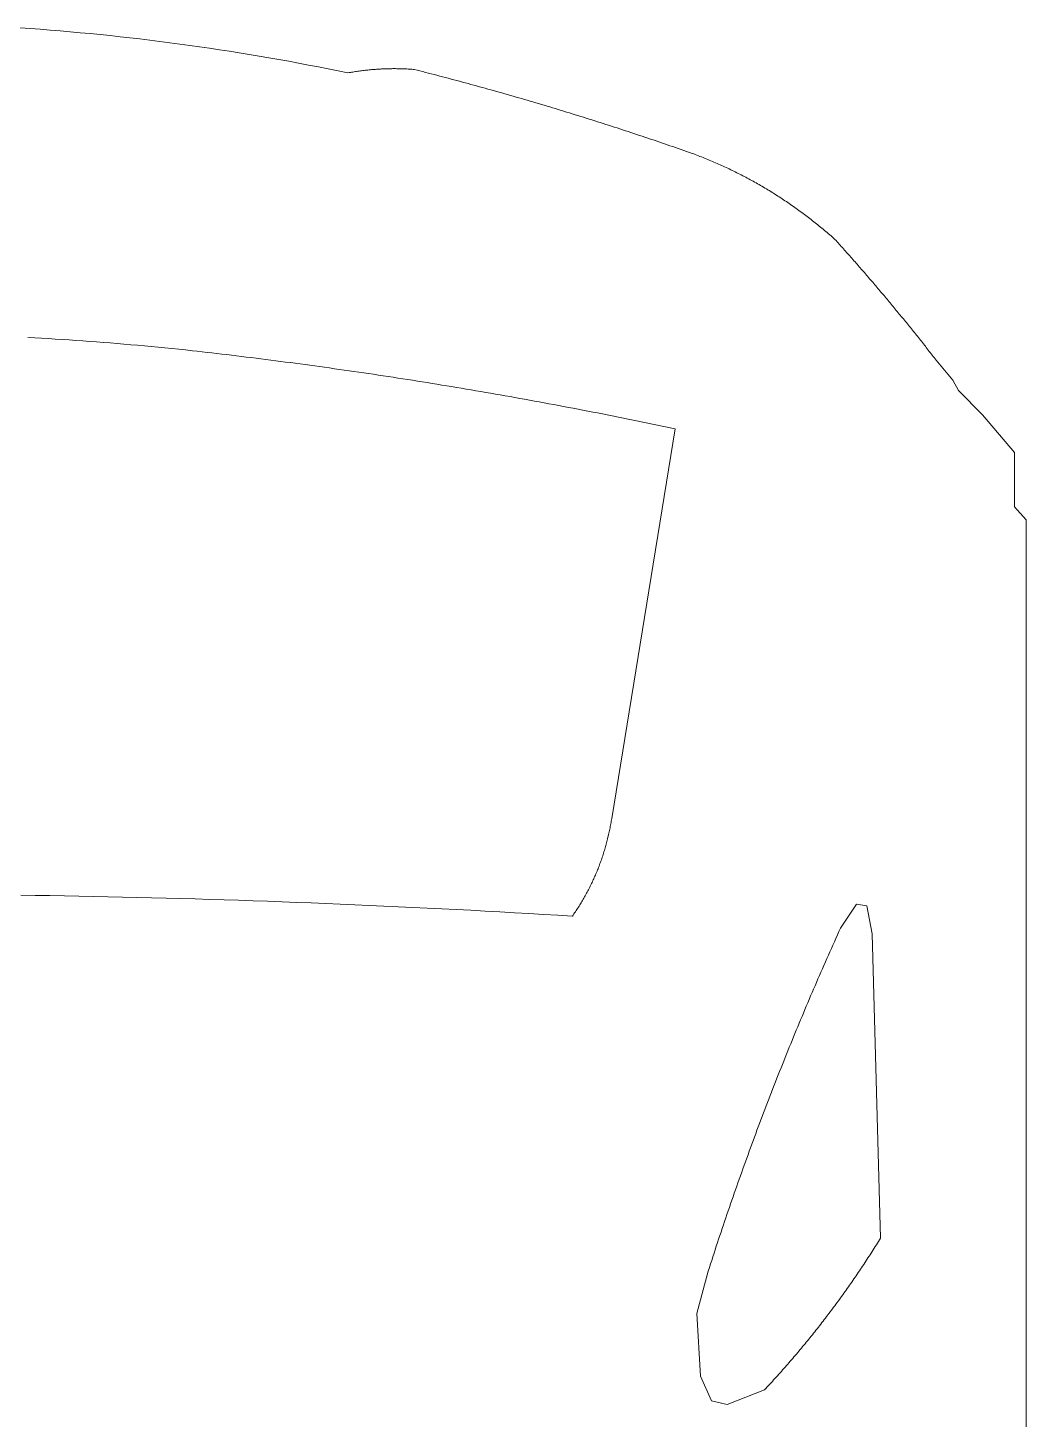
# Model space of a CAD drawing. Header units: millimetres. Extents: x 10 to 410, y 10 to 287.
# Drawn here: x 108.59 to 114.83, y 155.97 to 164.66 of the extents above; entities that cross this region are included whole.
import ezdxf

# ---------------------------------------------------------------- set-up
doc = ezdxf.new("R2010")
doc.units = ezdxf.units.MM
doc.layers.add('LAYER6', color=252, linetype='Continuous')

# ---------------------------------------------------------------- blocks, each defined once
blk = doc.blocks.new('FcPack%d0')
at = {"layer": 'LAYER6', "color": 1, "linetype": 'Continuous', "lineweight": 13}
for p, q in [((-36.4903, 8.7511), (-36.5527, 8.7555)), ((-36.4279, 8.7464), (-36.4903, 8.7511)), ((-36.3656, 8.7415), (-36.4279, 8.7464)), ((-36.3032, 8.7363), (-36.3656, 8.7415)), ((-36.2409, 8.7309), (-36.3032, 8.7363)), ((-36.1785, 8.7252), (-36.2409, 8.7309)), ((-36.1162, 8.7193), (-36.1785, 8.7252)), ((-36.054, 8.7131), (-36.1162, 8.7193)), ((-35.9917, 8.7066), (-36.054, 8.7131)), ((-35.9295, 8.6999), (-35.9917, 8.7066)), ((-35.8673, 8.6929), (-35.9295, 8.6999)), ((-35.8051, 8.6857), (-35.8673, 8.6929)), ((-35.7429, 8.6782), (-35.8051, 8.6857)), ((-35.6808, 8.6704), (-35.7429, 8.6782)), ((-35.6187, 8.6624), (-35.6808, 8.6704)), ((-35.5566, 8.6541), (-35.6187, 8.6624)), ((-35.4945, 8.6456), (-35.5566, 8.6541)), ((-35.4325, 8.6368), (-35.4945, 8.6456)), ((-35.3705, 8.6277), (-35.4325, 8.6368)), ((-35.3085, 8.6184), (-35.3705, 8.6277)), ((-35.2466, 8.6089), (-35.3085, 8.6184)), ((-35.1847, 8.599), (-35.2466, 8.6089)), ((-35.1229, 8.589), (-35.1847, 8.599)), ((-35.061, 8.5786), (-35.1229, 8.589)), ((-34.9992, 8.568), (-35.061, 8.5786)), ((-34.9375, 8.5572), (-34.9992, 8.568)), ((-34.8758, 8.5461), (-34.9375, 8.5572)), ((-34.8141, 8.5347), (-34.8758, 8.5461)), ((-34.7524, 8.5231), (-34.8141, 8.5347)), ((-34.6908, 8.5112), (-34.7524, 8.5231)), ((-34.6293, 8.4991), (-34.6908, 8.5112)), ((-34.5678, 8.4867), (-34.6293, 8.4991)), ((-34.5063, 8.474), (-34.5678, 8.4867)), ((-34.4985, 8.4754), (-34.5063, 8.474)), ((-34.4908, 8.4768), (-34.4985, 8.4754)), ((-34.483, 8.4781), (-34.4908, 8.4768)), ((-34.4753, 8.4794), (-34.483, 8.4781)), ((-34.4675, 8.4807), (-34.4753, 8.4794)), ((-34.4597, 8.4819), (-34.4675, 8.4807)), ((-34.452, 8.4831), (-34.4597, 8.4819)), ((-34.4442, 8.4842), (-34.452, 8.4831)), ((-34.4364, 8.4853), (-34.4442, 8.4842)), ((-34.4286, 8.4863), (-34.4364, 8.4853)), ((-34.4208, 8.4874), (-34.4286, 8.4863)), ((-34.413, 8.4883), (-34.4208, 8.4874)), ((-34.4052, 8.4893), (-34.413, 8.4883)), ((-34.3974, 8.4902), (-34.4052, 8.4893)), ((-34.3896, 8.491), (-34.3974, 8.4902)), ((-34.3818, 8.4919), (-34.3896, 8.491)), ((-34.374, 8.4927), (-34.3818, 8.4919)), ((-34.3661, 8.4934), (-34.374, 8.4927)), ((-34.3583, 8.4941), (-34.3661, 8.4934)), ((-34.3505, 8.4948), (-34.3583, 8.4941)), ((-34.3427, 8.4954), (-34.3505, 8.4948)), ((-34.3348, 8.496), (-34.3427, 8.4954)), ((-34.327, 8.4966), (-34.3348, 8.496)), ((-34.3192, 8.4971), (-34.327, 8.4966)), ((-34.3113, 8.4976), (-34.3192, 8.4971)), ((-34.3035, 8.498), (-34.3113, 8.4976)), ((-34.2956, 8.4984), (-34.3035, 8.498)), ((-34.2878, 8.4988), (-34.2956, 8.4984)), ((-34.28, 8.4991), (-34.2878, 8.4988)), ((-34.2721, 8.4994), (-34.28, 8.4991)), ((-34.2643, 8.4996), (-34.2721, 8.4994)), ((-34.2564, 8.4998), (-34.2643, 8.4996)), ((-34.2486, 8.5), (-34.2564, 8.4998)), ((-34.2407, 8.5001), (-34.2486, 8.5)), ((-34.2329, 8.5002), (-34.2407, 8.5001)), ((-34.225, 8.5003), (-34.2329, 8.5002)), ((-34.2172, 8.5003), (-34.225, 8.5003)), ((-34.2093, 8.5003), (-34.2172, 8.5003)), ((-34.2015, 8.5002), (-34.2093, 8.5003)), ((-34.1936, 8.5001), (-34.2015, 8.5002)), ((-34.1858, 8.4999), (-34.1936, 8.5001)), ((-34.1779, 8.4998), (-34.1858, 8.4999)), ((-34.1701, 8.4995), (-34.1779, 8.4998)), ((-34.1622, 8.4993), (-34.1701, 8.4995)), ((-34.1544, 8.499), (-34.1622, 8.4993)), ((-34.1466, 8.4987), (-34.1544, 8.499)), ((-34.1387, 8.4983), (-34.1466, 8.4987)), ((-34.1309, 8.4979), (-34.1387, 8.4983)), ((-34.123, 8.4974), (-34.1309, 8.4979)), ((-34.1152, 8.4969), (-34.123, 8.4974)), ((-34.1074, 8.4964), (-34.1152, 8.4969)), ((-34.0995, 8.4958), (-34.1074, 8.4964)), ((-34.0917, 8.4952), (-34.0995, 8.4958)), ((-34.074, 8.4907), (-34.0917, 8.4952)), ((-34.0563, 8.4862), (-34.074, 8.4907)), ((-34.0386, 8.4817), (-34.0563, 8.4862)), ((-34.0208, 8.4771), (-34.0386, 8.4817)), ((-34.0031, 8.4726), (-34.0208, 8.4771)), ((-33.9854, 8.468), (-34.0031, 8.4726)), ((-33.9677, 8.4634), (-33.9854, 8.468)), ((-33.95, 8.4588), (-33.9677, 8.4634)), ((-33.9324, 8.4542), (-33.95, 8.4588)), ((-33.9147, 8.4495), (-33.9324, 8.4542)), ((-33.897, 8.4449), (-33.9147, 8.4495)), ((-33.8793, 8.4402), (-33.897, 8.4449)), ((-33.8616, 8.4355), (-33.8793, 8.4402)), ((-33.844, 8.4308), (-33.8616, 8.4355)), ((-33.8263, 8.426), (-33.844, 8.4308)), ((-33.8086, 8.4213), (-33.8263, 8.426)), ((-33.791, 8.4165), (-33.8086, 8.4213)), ((-33.7733, 8.4118), (-33.791, 8.4165)), ((-33.7556, 8.407), (-33.7733, 8.4118)), ((-33.738, 8.4022), (-33.7556, 8.407)), ((-33.7203, 8.3973), (-33.738, 8.4022)), ((-33.7027, 8.3925), (-33.7203, 8.3973)), ((-33.6851, 8.3876), (-33.7027, 8.3925)), ((-33.6674, 8.3828), (-33.6851, 8.3876)), ((-33.6498, 8.3779), (-33.6674, 8.3828)), ((-33.6322, 8.373), (-33.6498, 8.3779)), ((-33.6145, 8.368), (-33.6322, 8.373)), ((-33.5969, 8.3631), (-33.6145, 8.368)), ((-33.5793, 8.3581), (-33.5969, 8.3631)), ((-33.5617, 8.3532), (-33.5793, 8.3581)), ((-33.5441, 8.3482), (-33.5617, 8.3532)), ((-33.5265, 8.3432), (-33.5441, 8.3482)), ((-33.5089, 8.3381), (-33.5265, 8.3432)), ((-33.4913, 8.3331), (-33.5089, 8.3381)), ((-33.4737, 8.3281), (-33.4913, 8.3331)), ((-33.4561, 8.323), (-33.4737, 8.3281)), ((-33.4385, 8.3179), (-33.4561, 8.323)), ((-33.4209, 8.3128), (-33.4385, 8.3179)), ((-33.4033, 8.3077), (-33.4209, 8.3128)), ((-33.3858, 8.3025), (-33.4033, 8.3077)), ((-33.3682, 8.2974), (-33.3858, 8.3025)), ((-33.3506, 8.2922), (-33.3682, 8.2974)), ((-33.3331, 8.287), (-33.3506, 8.2922)), ((-33.3155, 8.2818), (-33.3331, 8.287)), ((-33.2979, 8.2766), (-33.3155, 8.2818)), ((-33.2804, 8.2714), (-33.2979, 8.2766)), ((-33.2628, 8.2661), (-33.2804, 8.2714)), ((-33.2453, 8.2608), (-33.2628, 8.2661)), ((-33.2278, 8.2556), (-33.2453, 8.2608)), ((-33.2102, 8.2503), (-33.2278, 8.2556)), ((-33.1927, 8.2449), (-33.2102, 8.2503)), ((-33.1752, 8.2396), (-33.1927, 8.2449)), ((-33.1576, 8.2343), (-33.1752, 8.2396)), ((-33.1401, 8.2289), (-33.1576, 8.2343)), ((-33.1226, 8.2235), (-33.1401, 8.2289)), ((-33.1051, 8.2181), (-33.1226, 8.2235)), ((-33.0876, 8.2127), (-33.1051, 8.2181)), ((-33.0701, 8.2073), (-33.0876, 8.2127)), ((-33.0526, 8.2018), (-33.0701, 8.2073)), ((-33.0351, 8.1963), (-33.0526, 8.2018)), ((-33.0176, 8.1909), (-33.0351, 8.1963)), ((-33.0001, 8.1854), (-33.0176, 8.1909)), ((-32.9826, 8.1799), (-33.0001, 8.1854)), ((-32.9652, 8.1743), (-32.9826, 8.1799)), ((-32.9477, 8.1688), (-32.9652, 8.1743)), ((-32.9302, 8.1632), (-32.9477, 8.1688)), ((-32.9128, 8.1576), (-32.9302, 8.1632)), ((-32.8953, 8.152), (-32.9128, 8.1576)), ((-32.8778, 8.1464), (-32.8953, 8.152)), ((-32.8604, 8.1408), (-32.8778, 8.1464)), ((-32.8429, 8.1352), (-32.8604, 8.1408)), ((-32.8255, 8.1295), (-32.8429, 8.1352)), ((-32.8081, 8.1238), (-32.8255, 8.1295)), ((-32.7906, 8.1181), (-32.8081, 8.1238)), ((-32.7732, 8.1124), (-32.7906, 8.1181)), ((-32.7558, 8.1067), (-32.7732, 8.1124)), ((-32.7384, 8.101), (-32.7558, 8.1067)), ((-32.7209, 8.0952), (-32.7384, 8.101)), ((-32.7035, 8.0894), (-32.7209, 8.0952)), ((-32.6861, 8.0836), (-32.7035, 8.0894)), ((-32.6687, 8.0778), (-32.6861, 8.0836)), ((-32.6513, 8.072), (-32.6687, 8.0778)), ((-32.6339, 8.0662), (-32.6513, 8.072)), ((-32.6165, 8.0603), (-32.6339, 8.0662)), ((-32.5991, 8.0545), (-32.6165, 8.0603)), ((-32.5818, 8.0486), (-32.5991, 8.0545)), ((-32.5644, 8.0427), (-32.5818, 8.0486)), ((-32.547, 8.0367), (-32.5644, 8.0427)), ((-32.5296, 8.0308), (-32.547, 8.0367)), ((-32.5123, 8.0249), (-32.5296, 8.0308)), ((-32.4949, 8.0189), (-32.5123, 8.0249)), ((-32.4776, 8.0129), (-32.4949, 8.0189)), ((-32.4602, 8.0069), (-32.4776, 8.0129)), ((-32.4429, 8.0009), (-32.4602, 8.0069)), ((-32.4255, 7.9949), (-32.4429, 8.0009)), ((-32.4082, 7.9888), (-32.4255, 7.9949)), ((-32.3909, 7.9827), (-32.4082, 7.9888)), ((-32.3735, 7.9767), (-32.3909, 7.9827)), ((-32.3562, 7.9706), (-32.3735, 7.9767)), ((-32.3464, 7.967), (-32.3562, 7.9706)), ((-32.3367, 7.9633), (-32.3464, 7.967)), ((-32.3269, 7.9596), (-32.3367, 7.9633)), ((-32.3172, 7.9559), (-32.3269, 7.9596)), ((-32.3074, 7.9521), (-32.3172, 7.9559)), ((-32.2977, 7.9483), (-32.3074, 7.9521)), ((-32.288, 7.9445), (-32.2977, 7.9483)), ((-32.2783, 7.9406), (-32.288, 7.9445)), ((-32.2686, 7.9367), (-32.2783, 7.9406)), ((-32.2589, 7.9327), (-32.2686, 7.9367)), ((-32.2493, 7.9287), (-32.2589, 7.9327)), ((-32.2396, 7.9247), (-32.2493, 7.9287)), ((-32.23, 7.9206), (-32.2396, 7.9247)), ((-32.2204, 7.9165), (-32.23, 7.9206)), ((-32.2108, 7.9124), (-32.2204, 7.9165)), ((-32.2012, 7.9082), (-32.2108, 7.9124)), ((-32.1916, 7.904), (-32.2012, 7.9082)), ((-32.182, 7.8997), (-32.1916, 7.904)), ((-32.1725, 7.8954), (-32.182, 7.8997)), ((-32.163, 7.891), (-32.1725, 7.8954)), ((-32.1534, 7.8867), (-32.163, 7.891)), ((-32.1439, 7.8823), (-32.1534, 7.8867)), ((-32.1344, 7.8778), (-32.1439, 7.8823)), ((-32.125, 7.8733), (-32.1344, 7.8778)), ((-32.1155, 7.8688), (-32.125, 7.8733)), ((-32.106, 7.8642), (-32.1155, 7.8688)), ((-32.0966, 7.8596), (-32.106, 7.8642)), ((-32.0872, 7.855), (-32.0966, 7.8596)), ((-32.0778, 7.8503), (-32.0872, 7.855)), ((-32.0684, 7.8456), (-32.0778, 7.8503)), ((-32.059, 7.8408), (-32.0684, 7.8456)), ((-32.0497, 7.836), (-32.059, 7.8408)), ((-32.0403, 7.8312), (-32.0497, 7.836)), ((-32.031, 7.8263), (-32.0403, 7.8312)), ((-32.0217, 7.8214), (-32.031, 7.8263)), ((-32.0124, 7.8165), (-32.0217, 7.8214)), ((-32.0031, 7.8115), (-32.0124, 7.8165)), ((-31.9939, 7.8065), (-32.0031, 7.8115)), ((-31.9846, 7.8014), (-31.9939, 7.8065)), ((-31.9754, 7.7963), (-31.9846, 7.8014)), ((-31.9662, 7.7912), (-31.9754, 7.7963)), ((-31.957, 7.786), (-31.9662, 7.7912)), ((-31.9478, 7.7808), (-31.957, 7.786)), ((-31.9387, 7.7756), (-31.9478, 7.7808)), ((-31.9295, 7.7703), (-31.9387, 7.7756)), ((-31.9204, 7.765), (-31.9295, 7.7703)), ((-31.9113, 7.7597), (-31.9204, 7.765)), ((-31.9022, 7.7543), (-31.9113, 7.7597)), ((-31.8931, 7.7489), (-31.9022, 7.7543)), ((-31.8841, 7.7434), (-31.8931, 7.7489)), ((-31.875, 7.7379), (-31.8841, 7.7434)), ((-31.866, 7.7324), (-31.875, 7.7379)), ((-31.857, 7.7268), (-31.866, 7.7324)), ((-31.848, 7.7212), (-31.857, 7.7268)), ((-31.8391, 7.7156), (-31.848, 7.7212)), ((-31.8301, 7.7099), (-31.8391, 7.7156)), ((-31.8212, 7.7042), (-31.8301, 7.7099)), ((-31.8123, 7.6985), (-31.8212, 7.7042)), ((-31.8034, 7.6927), (-31.8123, 7.6985)), ((-31.7945, 7.6869), (-31.8034, 7.6927)), ((-31.7857, 7.6811), (-31.7945, 7.6869)), ((-31.7768, 7.6752), (-31.7857, 7.6811)), ((-31.768, 7.6693), (-31.7768, 7.6752)), ((-31.7592, 7.6633), (-31.768, 7.6693)), ((-31.7505, 7.6573), (-31.7592, 7.6633)), ((-31.7417, 7.6513), (-31.7505, 7.6573)), ((-31.733, 7.6452), (-31.7417, 7.6513)), ((-31.7243, 7.6391), (-31.733, 7.6452)), ((-31.7156, 7.633), (-31.7243, 7.6391)), ((-31.7069, 7.6269), (-31.7156, 7.633)), ((-31.6982, 7.6207), (-31.7069, 7.6269)), ((-31.6896, 7.6144), (-31.6982, 7.6207)), ((-31.681, 7.6082), (-31.6896, 7.6144)), ((-31.6724, 7.6019), (-31.681, 7.6082)), ((-31.6638, 7.5955), (-31.6724, 7.6019)), ((-31.6553, 7.5892), (-31.6638, 7.5955)), ((-31.6467, 7.5828), (-31.6553, 7.5892)), ((-31.6382, 7.5763), (-31.6467, 7.5828)), ((-31.6297, 7.5699), (-31.6382, 7.5763)), ((-31.6213, 7.5633), (-31.6297, 7.5699)), ((-31.6128, 7.5568), (-31.6213, 7.5633)), ((-31.6044, 7.5502), (-31.6128, 7.5568)), ((-31.596, 7.5436), (-31.6044, 7.5502)), ((-31.5876, 7.537), (-31.596, 7.5436)), ((-31.5792, 7.5303), (-31.5876, 7.537)), ((-31.5709, 7.5236), (-31.5792, 7.5303)), ((-31.5626, 7.5169), (-31.5709, 7.5236)), ((-31.5543, 7.5101), (-31.5626, 7.5169)), ((-31.546, 7.5033), (-31.5543, 7.5101)), ((-31.5378, 7.4965), (-31.546, 7.5033)), ((-31.5295, 7.4896), (-31.5378, 7.4965)), ((-31.5213, 7.4827), (-31.5295, 7.4896)), ((-31.5132, 7.4758), (-31.5213, 7.4827)), ((-31.505, 7.4688), (-31.5132, 7.4758)), ((-31.4969, 7.4618), (-31.505, 7.4688)), ((-31.4887, 7.4548), (-31.4969, 7.4618)), ((-31.4807, 7.4477), (-31.4887, 7.4548)), ((-31.4726, 7.4406), (-31.4807, 7.4477)), ((-31.4645, 7.4335), (-31.4726, 7.4406)), ((-31.4579, 7.4261), (-31.4645, 7.4335)), ((-31.4513, 7.4187), (-31.4579, 7.4261)), ((-31.4446, 7.4114), (-31.4513, 7.4187)), ((-31.438, 7.404), (-31.4446, 7.4114)), ((-31.4314, 7.3966), (-31.438, 7.404)), ((-31.4248, 7.3892), (-31.4314, 7.3966)), ((-31.4182, 7.3818), (-31.4248, 7.3892)), ((-31.4116, 7.3745), (-31.4182, 7.3818)), ((-31.405, 7.367), (-31.4116, 7.3745)), ((-31.3984, 7.3596), (-31.405, 7.367)), ((-31.3918, 7.3522), (-31.3984, 7.3596)), ((-31.3852, 7.3448), (-31.3918, 7.3522)), ((-31.3786, 7.3374), (-31.3852, 7.3448)), ((-31.372, 7.33), (-31.3786, 7.3374)), ((-31.3655, 7.3225), (-31.372, 7.33)), ((-31.3589, 7.3151), (-31.3655, 7.3225)), ((-31.3523, 7.3076), (-31.3589, 7.3151)), ((-31.3458, 7.3002), (-31.3523, 7.3076)), ((-31.3392, 7.2927), (-31.3458, 7.3002)), ((-31.3327, 7.2853), (-31.3392, 7.2927)), ((-31.3262, 7.2778), (-31.3327, 7.2853)), ((-31.3196, 7.2703), (-31.3262, 7.2778)), ((-31.3131, 7.2628), (-31.3196, 7.2703)), ((-31.3066, 7.2554), (-31.3131, 7.2628)), ((-31.3001, 7.2479), (-31.3066, 7.2554)), ((-31.2936, 7.2404), (-31.3001, 7.2479)), ((-31.287, 7.2329), (-31.2936, 7.2404)), ((-31.2805, 7.2254), (-31.287, 7.2329)), ((-31.274, 7.2178), (-31.2805, 7.2254)), ((-31.2676, 7.2103), (-31.274, 7.2178)), ((-31.2611, 7.2028), (-31.2676, 7.2103)), ((-31.2546, 7.1953), (-31.2611, 7.2028)), ((-31.2481, 7.1877), (-31.2546, 7.1953)), ((-31.2416, 7.1802), (-31.2481, 7.1877)), ((-31.2352, 7.1727), (-31.2416, 7.1802)), ((-31.2287, 7.1651), (-31.2352, 7.1727)), ((-31.2223, 7.1575), (-31.2287, 7.1651)), ((-31.2158, 7.15), (-31.2223, 7.1575)), ((-31.2094, 7.1424), (-31.2158, 7.15)), ((-31.2029, 7.1348), (-31.2094, 7.1424)), ((-31.1965, 7.1273), (-31.2029, 7.1348)), ((-31.1901, 7.1197), (-31.1965, 7.1273)), ((-31.1836, 7.1121), (-31.1901, 7.1197)), ((-31.1772, 7.1045), (-31.1836, 7.1121)), ((-31.1708, 7.0969), (-31.1772, 7.1045)), ((-31.1644, 7.0893), (-31.1708, 7.0969)), ((-31.158, 7.0817), (-31.1644, 7.0893)), ((-31.1516, 7.0741), (-31.158, 7.0817)), ((-31.1452, 7.0664), (-31.1516, 7.0741)), ((-31.1388, 7.0588), (-31.1452, 7.0664)), ((-31.1324, 7.0512), (-31.1388, 7.0588)), ((-31.1261, 7.0435), (-31.1324, 7.0512)), ((-31.1197, 7.0359), (-31.1261, 7.0435)), ((-31.1133, 7.0283), (-31.1197, 7.0359)), ((-31.107, 7.0206), (-31.1133, 7.0283)), ((-31.1006, 7.0129), (-31.107, 7.0206)), ((-31.0943, 7.0053), (-31.1006, 7.0129)), ((-31.0879, 6.9976), (-31.0943, 7.0053)), ((-31.0816, 6.9899), (-31.0879, 6.9976)), ((-31.0752, 6.9823), (-31.0816, 6.9899)), ((-31.0689, 6.9746), (-31.0752, 6.9823)), ((-31.0626, 6.9669), (-31.0689, 6.9746)), ((-31.0563, 6.9592), (-31.0626, 6.9669)), ((-31.05, 6.9515), (-31.0563, 6.9592)), ((-31.0437, 6.9438), (-31.05, 6.9515)), ((-31.0374, 6.9361), (-31.0437, 6.9438)), ((-31.0311, 6.9283), (-31.0374, 6.9361)), ((-31.0248, 6.9206), (-31.0311, 6.9283)), ((-31.0185, 6.9129), (-31.0248, 6.9206)), ((-31.0122, 6.9052), (-31.0185, 6.9129)), ((-31.0059, 6.8974), (-31.0122, 6.9052)), ((-30.9997, 6.8897), (-31.0059, 6.8974)), ((-30.9934, 6.8819), (-30.9997, 6.8897)), ((-30.9871, 6.8742), (-30.9934, 6.8819)), ((-30.9809, 6.8664), (-30.9871, 6.8742)), ((-36.4622, 6.8183), (-36.5051, 6.8207)), ((-36.4194, 6.8158), (-36.4622, 6.8183)), ((-36.3765, 6.8132), (-36.4194, 6.8158)), ((-36.3336, 6.8106), (-36.3765, 6.8132)), ((-36.2908, 6.8078), (-36.3336, 6.8106)), ((-36.2479, 6.805), (-36.2908, 6.8078)), ((-36.2051, 6.802), (-36.2479, 6.805)), ((-36.1622, 6.799), (-36.2051, 6.802)), ((-36.1194, 6.7958), (-36.1622, 6.799)), ((-36.0766, 6.7926), (-36.1194, 6.7958)), ((-36.0337, 6.7893), (-36.0766, 6.7926)), ((-35.9909, 6.7859), (-36.0337, 6.7893)), ((-35.9481, 6.7824), (-35.9909, 6.7859)), ((-35.9053, 6.7788), (-35.9481, 6.7824)), ((-30.9746, 6.8586), (-30.9809, 6.8664)), ((-30.9684, 6.8509), (-30.9746, 6.8586)), ((-30.9622, 6.8431), (-30.9684, 6.8509)), ((-30.9559, 6.8353), (-30.9622, 6.8431)), ((-30.9497, 6.8275), (-30.9559, 6.8353)), ((-30.9435, 6.8197), (-30.9497, 6.8275)), ((-30.9373, 6.8119), (-30.9435, 6.8197)), ((-30.931, 6.8041), (-30.9373, 6.8119)), ((-30.9248, 6.7963), (-30.931, 6.8041)), ((-30.9186, 6.7885), (-30.9248, 6.7963)), ((-30.9124, 6.7807), (-30.9186, 6.7885)), ((-35.8625, 6.7751), (-35.9053, 6.7788)), ((-35.8197, 6.7713), (-35.8625, 6.7751)), ((-35.7769, 6.7674), (-35.8197, 6.7713)), ((-35.7341, 6.7635), (-35.7769, 6.7674)), ((-35.6913, 6.7594), (-35.7341, 6.7635)), ((-35.6486, 6.7553), (-35.6913, 6.7594)), ((-35.6058, 6.751), (-35.6486, 6.7553)), ((-35.5631, 6.7467), (-35.6058, 6.751)), ((-35.5203, 6.7423), (-35.5631, 6.7467)), ((-35.4776, 6.7377), (-35.5203, 6.7423)), ((-35.447, 6.7343), (-35.4776, 6.7377)), ((-35.4163, 6.7308), (-35.447, 6.7343)), ((-35.3857, 6.7273), (-35.4163, 6.7308)), ((-35.3551, 6.7238), (-35.3857, 6.7273)), ((-35.3245, 6.7202), (-35.3551, 6.7238)), ((-35.2939, 6.7166), (-35.3245, 6.7202)), ((-35.2632, 6.713), (-35.2939, 6.7166)), ((-35.2326, 6.7093), (-35.2632, 6.713)), ((-35.202, 6.7056), (-35.2326, 6.7093)), ((-35.1714, 6.7019), (-35.202, 6.7056)), ((-35.1408, 6.6981), (-35.1714, 6.7019)), ((-35.1102, 6.6944), (-35.1408, 6.6981)), ((-30.9063, 6.7729), (-30.9124, 6.7807)), ((-30.9001, 6.765), (-30.9063, 6.7729)), ((-30.8939, 6.7572), (-30.9001, 6.765)), ((-30.8877, 6.7494), (-30.8939, 6.7572)), ((-30.8816, 6.7415), (-30.8877, 6.7494)), ((-30.8754, 6.7337), (-30.8816, 6.7415)), ((-30.8692, 6.7258), (-30.8754, 6.7337)), ((-30.8631, 6.718), (-30.8692, 6.7258)), ((-30.8569, 6.7101), (-30.8631, 6.718)), ((-30.8508, 6.7022), (-30.8569, 6.7101)), ((-30.8447, 6.6944), (-30.8508, 6.7022)), ((-35.0796, 6.6906), (-35.1102, 6.6944)), ((-35.0491, 6.6867), (-35.0796, 6.6906)), ((-35.0185, 6.6828), (-35.0491, 6.6867)), ((-34.9879, 6.6789), (-35.0185, 6.6828)), ((-34.9573, 6.675), (-34.9879, 6.6789)), ((-34.9267, 6.671), (-34.9573, 6.675)), ((-34.8961, 6.667), (-34.9267, 6.671)), ((-34.8656, 6.663), (-34.8961, 6.667)), ((-34.835, 6.659), (-34.8656, 6.663)), ((-34.8044, 6.6549), (-34.835, 6.659)), ((-34.7739, 6.6508), (-34.8044, 6.6549)), ((-34.7433, 6.6466), (-34.7739, 6.6508)), ((-34.7128, 6.6425), (-34.7433, 6.6466)), ((-34.6822, 6.6382), (-34.7128, 6.6425)), ((-34.6517, 6.634), (-34.6822, 6.6382)), ((-34.6211, 6.6297), (-34.6517, 6.634)), ((-34.5906, 6.6254), (-34.6211, 6.6297)), ((-34.5601, 6.6211), (-34.5906, 6.6254)), ((-34.5295, 6.6168), (-34.5601, 6.6211)), ((-34.499, 6.6124), (-34.5295, 6.6168)), ((-34.4685, 6.608), (-34.499, 6.6124)), ((-30.8385, 6.6865), (-30.8447, 6.6944)), ((-30.8324, 6.6786), (-30.8385, 6.6865)), ((-30.7286, 6.5543), (-30.8324, 6.6786)), ((-34.4379, 6.6035), (-34.4685, 6.608)), ((-34.4074, 6.599), (-34.4379, 6.6035)), ((-34.3769, 6.5945), (-34.4074, 6.599)), ((-34.3464, 6.59), (-34.3769, 6.5945)), ((-34.3159, 6.5854), (-34.3464, 6.59)), ((-34.2854, 6.5808), (-34.3159, 6.5854)), ((-34.2549, 6.5762), (-34.2854, 6.5808)), ((-34.2244, 6.5715), (-34.2549, 6.5762)), ((-34.1939, 6.5668), (-34.2244, 6.5715)), ((-34.1634, 6.5621), (-34.1939, 6.5668)), ((-34.1329, 6.5574), (-34.1634, 6.5621)), ((-34.1024, 6.5526), (-34.1329, 6.5574)), ((-34.072, 6.5478), (-34.1024, 6.5526)), ((-34.0415, 6.5429), (-34.072, 6.5478)), ((-34.011, 6.5381), (-34.0415, 6.5429)), ((-33.9806, 6.5332), (-34.011, 6.5381)), ((-33.9501, 6.5282), (-33.9806, 6.5332)), ((-33.9196, 6.5233), (-33.9501, 6.5282)), ((-33.8892, 6.5183), (-33.9196, 6.5233)), ((-30.6922, 6.488), (-30.7286, 6.5543)), ((-33.8587, 6.5133), (-33.8892, 6.5183)), ((-33.8283, 6.5082), (-33.8587, 6.5133)), ((-33.7979, 6.5031), (-33.8283, 6.5082)), ((-33.7674, 6.498), (-33.7979, 6.5031)), ((-33.737, 6.4929), (-33.7674, 6.498)), ((-33.7066, 6.4877), (-33.737, 6.4929)), ((-33.6761, 6.4825), (-33.7066, 6.4877)), ((-33.6457, 6.4773), (-33.6761, 6.4825)), ((-33.6153, 6.472), (-33.6457, 6.4773)), ((-33.5849, 6.4667), (-33.6153, 6.472)), ((-33.5545, 6.4614), (-33.5849, 6.4667)), ((-33.5241, 6.456), (-33.5545, 6.4614)), ((-33.4937, 6.4506), (-33.5241, 6.456)), ((-33.4633, 6.4452), (-33.4937, 6.4506)), ((-33.4329, 6.4398), (-33.4633, 6.4452)), ((-33.4025, 6.4343), (-33.4329, 6.4398)), ((-30.5437, 6.3361), (-30.6922, 6.488)), ((-33.3721, 6.4288), (-33.4025, 6.4343)), ((-33.3417, 6.4233), (-33.3721, 6.4288)), ((-33.3114, 6.4177), (-33.3417, 6.4233)), ((-33.281, 6.4121), (-33.3114, 6.4177)), ((-33.2506, 6.4065), (-33.281, 6.4121)), ((-33.2203, 6.4008), (-33.2506, 6.4065)), ((-33.1899, 6.3951), (-33.2203, 6.4008)), ((-33.1596, 6.3894), (-33.1899, 6.3951)), ((-33.1292, 6.3837), (-33.1596, 6.3894)), ((-33.0989, 6.3779), (-33.1292, 6.3837)), ((-33.0686, 6.3721), (-33.0989, 6.3779)), ((-33.0382, 6.3662), (-33.0686, 6.3721)), ((-33.0079, 6.3604), (-33.0382, 6.3662)), ((-32.9776, 6.3545), (-33.0079, 6.3604)), ((-32.9473, 6.3486), (-32.9776, 6.3545)), ((-32.917, 6.3426), (-32.9473, 6.3486)), ((-32.8867, 6.3366), (-32.917, 6.3426)), ((-32.8564, 6.3306), (-32.8867, 6.3366)), ((-32.8261, 6.3246), (-32.8564, 6.3306)), ((-32.7958, 6.3185), (-32.8261, 6.3246)), ((-32.7655, 6.3124), (-32.7958, 6.3185)), ((-32.7352, 6.3062), (-32.7655, 6.3124)), ((-32.7049, 6.3001), (-32.7352, 6.3062)), ((-32.6747, 6.2939), (-32.7049, 6.3001)), ((-32.6444, 6.2876), (-32.6747, 6.2939)), ((-32.6141, 6.2814), (-32.6444, 6.2876)), ((-32.5839, 6.2751), (-32.6141, 6.2814)), ((-32.5536, 6.2688), (-32.5839, 6.2751)), ((-32.5234, 6.2624), (-32.5536, 6.2688)), ((-32.4931, 6.2561), (-32.5234, 6.2624)), ((-30.3438, 6.1009), (-30.5437, 6.3361)), ((-32.8587, 3.8148), (-32.4629, 6.2496)), ((-32.4629, 6.2496), (-32.4931, 6.2561)), ((-30.3438, 5.7628), (-30.3438, 6.1009)), ((-30.2704, 5.6816), (-30.3438, 5.7628)), ((-30.2704, -0.6147), (-30.2704, 5.6816)), ((-32.8727, 3.7385), (-32.871, 3.7469)), ((-32.871, 3.7469), (-32.8693, 3.7553)), ((-32.8693, 3.7553), (-32.8676, 3.7638)), ((-32.8676, 3.7638), (-32.866, 3.7723)), ((-32.866, 3.7723), (-32.8644, 3.7808)), ((-32.8644, 3.7808), (-32.8629, 3.7893)), ((-32.8629, 3.7893), (-32.8615, 3.7978)), ((-32.8615, 3.7978), (-32.86, 3.8063)), ((-32.86, 3.8063), (-32.8587, 3.8148)), ((-32.8952, 3.6465), (-32.8929, 3.6548)), ((-32.8929, 3.6548), (-32.8907, 3.6631)), ((-32.8907, 3.6631), (-32.8885, 3.6714)), ((-32.8885, 3.6714), (-32.8863, 3.6797)), ((-32.8863, 3.6797), (-32.8842, 3.6881)), ((-32.8842, 3.6881), (-32.8822, 3.6965)), ((-32.8822, 3.6965), (-32.8802, 3.7048)), ((-32.8802, 3.7048), (-32.8783, 3.7132)), ((-32.8783, 3.7132), (-32.8764, 3.7216)), ((-32.8764, 3.7216), (-32.8745, 3.73)), ((-32.8745, 3.73), (-32.8727, 3.7385)), ((-32.9206, 3.5646), (-32.9178, 3.5727)), ((-32.9178, 3.5727), (-32.9151, 3.5809)), ((-32.9151, 3.5809), (-32.9124, 3.589)), ((-32.9124, 3.589), (-32.9098, 3.5972)), ((-32.9098, 3.5972), (-32.9073, 3.6054)), ((-32.9073, 3.6054), (-32.9048, 3.6136)), ((-32.9048, 3.6136), (-32.9023, 3.6218)), ((-32.9023, 3.6218), (-32.8999, 3.63)), ((-32.8999, 3.63), (-32.8975, 3.6383)), ((-32.8975, 3.6383), (-32.8952, 3.6465)), ((-32.9538, 3.4768), (-32.9506, 3.4847)), ((-32.9506, 3.4847), (-32.9474, 3.4926)), ((-32.9474, 3.4926), (-32.9442, 3.5005)), ((-32.9442, 3.5005), (-32.9411, 3.5084)), ((-32.9411, 3.5084), (-32.938, 3.5164)), ((-32.938, 3.5164), (-32.935, 3.5244)), ((-32.935, 3.5244), (-32.932, 3.5324)), ((-32.932, 3.5324), (-32.9291, 3.5404)), ((-32.9291, 3.5404), (-32.9262, 3.5485)), ((-32.9262, 3.5485), (-32.9233, 3.5565)), ((-32.9233, 3.5565), (-32.9206, 3.5646)), ((-32.9963, 3.3841), (-32.9925, 3.3917)), ((-32.9925, 3.3917), (-32.9888, 3.3993)), ((-32.9888, 3.3993), (-32.9851, 3.407)), ((-32.9851, 3.407), (-32.9814, 3.4146)), ((-32.9814, 3.4146), (-32.9778, 3.4223)), ((-32.9778, 3.4223), (-32.9743, 3.43)), ((-32.9743, 3.43), (-32.9708, 3.4377)), ((-32.9708, 3.4377), (-32.9673, 3.4455)), ((-32.9673, 3.4455), (-32.9638, 3.4533)), ((-32.9638, 3.4533), (-32.9605, 3.4611)), ((-32.9605, 3.4611), (-32.9571, 3.4689)), ((-32.9571, 3.4689), (-32.9538, 3.4768)), ((-36.5493, 3.3352), (-36.4586, 3.3339)), ((-36.4586, 3.3339), (-36.3679, 3.3324)), ((-36.3679, 3.3324), (-36.2772, 3.3308)), ((-36.2772, 3.3308), (-36.1865, 3.3291)), ((-36.1865, 3.3291), (-36.0958, 3.3273)), ((-36.0958, 3.3273), (-36.0051, 3.3254)), ((-36.0051, 3.3254), (-35.9144, 3.3233)), ((-35.9144, 3.3233), (-35.8237, 3.3212)), ((-35.8237, 3.3212), (-35.733, 3.3189)), ((-35.733, 3.3189), (-35.6423, 3.3166)), ((-35.6423, 3.3166), (-35.5516, 3.3141)), ((-35.5516, 3.3141), (-35.461, 3.3115)), ((-35.461, 3.3115), (-35.3703, 3.3087)), ((-35.3703, 3.3087), (-35.2796, 3.3059)), ((-35.2796, 3.3059), (-35.1889, 3.303)), ((-33.0408, 3.3025), (-33.0365, 3.3098)), ((-33.0365, 3.3098), (-33.0323, 3.3171)), ((-33.0323, 3.3171), (-33.0281, 3.3245)), ((-33.0281, 3.3245), (-33.024, 3.3318)), ((-33.024, 3.3318), (-33.0199, 3.3392)), ((-33.0199, 3.3392), (-33.0159, 3.3466)), ((-33.0159, 3.3466), (-33.0119, 3.3541)), ((-33.0119, 3.3541), (-33.0079, 3.3615)), ((-33.0079, 3.3615), (-33.004, 3.369)), ((-33.004, 3.369), (-33.0001, 3.3766)), ((-33.0001, 3.3766), (-32.9963, 3.3841)), ((-35.1889, 3.303), (-35.0983, 3.2999)), ((-35.0983, 3.2999), (-35.0076, 3.2967)), ((-35.0076, 3.2967), (-34.9169, 3.2934)), ((-34.9169, 3.2934), (-34.8263, 3.29)), ((-34.8263, 3.29), (-34.7356, 3.2865)), ((-34.7356, 3.2865), (-34.645, 3.2829)), ((-34.645, 3.2829), (-34.5543, 3.2792)), ((-34.5543, 3.2792), (-34.4637, 3.2753)), ((-34.4637, 3.2753), (-34.373, 3.2714)), ((-34.373, 3.2714), (-34.2824, 3.2673)), ((-34.2824, 3.2673), (-34.1918, 3.2631)), ((-34.1918, 3.2631), (-34.1011, 3.2588)), ((-34.1011, 3.2588), (-34.0105, 3.2544)), ((-34.0105, 3.2544), (-33.9199, 3.2498)), ((-33.9199, 3.2498), (-33.8293, 3.2452)), ((-33.8293, 3.2452), (-33.7387, 3.2404)), ((-33.7387, 3.2404), (-33.6481, 3.2356)), ((-33.6481, 3.2356), (-33.5575, 3.2306)), ((-33.5575, 3.2306), (-33.4669, 3.2255)), ((-33.4669, 3.2255), (-33.3763, 3.2203)), ((-33.3763, 3.2203), (-33.2857, 3.215)), ((-33.0997, 3.2108), (-33.095, 3.2177)), ((-33.095, 3.2177), (-33.0902, 3.2246)), ((-33.0902, 3.2246), (-33.0855, 3.2315)), ((-33.0855, 3.2315), (-33.0809, 3.2385)), ((-33.0809, 3.2385), (-33.0762, 3.2454)), ((-33.0762, 3.2454), (-33.0717, 3.2525)), ((-33.0717, 3.2525), (-33.0671, 3.2595)), ((-33.0671, 3.2595), (-33.0626, 3.2666)), ((-33.0626, 3.2666), (-33.0582, 3.2737)), ((-33.0582, 3.2737), (-33.0538, 3.2809)), ((-33.0538, 3.2809), (-33.0494, 3.2881)), ((-33.0494, 3.2881), (-33.0451, 3.2953)), ((-33.0451, 3.2953), (-33.0408, 3.3025)), ((-31.3301, 3.2798), (-31.4299, 3.1284)), ((-31.2663, 3.2682), (-31.3301, 3.2798)), ((-31.2326, 3.0942), (-31.2663, 3.2682)), ((-33.2857, 3.215), (-33.1951, 3.2095)), ((-33.1951, 3.2095), (-33.1045, 3.204)), ((-33.1045, 3.204), (-33.0997, 3.2108)), ((-31.468, 3.0442), (-31.4774, 3.0231)), ((-31.4585, 3.0653), (-31.468, 3.0442)), ((-31.449, 3.0863), (-31.4585, 3.0653)), ((-31.4395, 3.1074), (-31.449, 3.0863)), ((-31.4299, 3.1284), (-31.4395, 3.1074)), ((-31.1801, 1.1911), (-31.2326, 3.0942)), ((-31.5057, 2.9598), (-31.515, 2.9386)), ((-31.4963, 2.9809), (-31.5057, 2.9598)), ((-31.4869, 3.002), (-31.4963, 2.9809)), ((-31.4774, 3.0231), (-31.4869, 3.002)), ((-31.5429, 2.8751), (-31.5522, 2.8539)), ((-31.5336, 2.8963), (-31.5429, 2.8751)), ((-31.5243, 2.9175), (-31.5336, 2.8963)), ((-31.515, 2.9386), (-31.5243, 2.9175)), ((-31.5798, 2.7903), (-31.589, 2.769)), ((-31.5706, 2.8115), (-31.5798, 2.7903)), ((-31.5614, 2.8327), (-31.5706, 2.8115)), ((-31.5522, 2.8539), (-31.5614, 2.8327)), ((-31.6163, 2.7052), (-31.6254, 2.6839)), ((-31.6072, 2.7265), (-31.6163, 2.7052)), ((-31.5981, 2.7478), (-31.6072, 2.7265)), ((-31.589, 2.769), (-31.5981, 2.7478)), ((-31.6524, 2.6199), (-31.6614, 2.5986)), ((-31.6434, 2.6413), (-31.6524, 2.6199)), ((-31.6344, 2.6626), (-31.6434, 2.6413)), ((-31.6254, 2.6839), (-31.6344, 2.6626)), ((-31.6881, 2.5345), (-31.697, 2.5131)), ((-31.6793, 2.5559), (-31.6881, 2.5345)), ((-31.6703, 2.5772), (-31.6793, 2.5559)), ((-31.6614, 2.5986), (-31.6703, 2.5772)), ((-31.7235, 2.4488), (-31.7322, 2.4274)), ((-31.7147, 2.4702), (-31.7235, 2.4488)), ((-31.7059, 2.4917), (-31.7147, 2.4702)), ((-31.697, 2.5131), (-31.7059, 2.4917)), ((-31.7584, 2.363), (-31.7671, 2.3415)), ((-31.7497, 2.3844), (-31.7584, 2.363)), ((-31.741, 2.4059), (-31.7497, 2.3844)), ((-31.7322, 2.4274), (-31.741, 2.4059)), ((-31.7929, 2.2769), (-31.8015, 2.2553)), ((-31.7843, 2.2984), (-31.7929, 2.2769)), ((-31.7757, 2.3199), (-31.7843, 2.2984)), ((-31.7671, 2.3415), (-31.7757, 2.3199)), ((-31.827, 2.1906), (-31.8355, 2.169)), ((-31.8186, 2.2122), (-31.827, 2.1906)), ((-31.81, 2.2338), (-31.8186, 2.2122)), ((-31.8015, 2.2553), (-31.81, 2.2338)), ((-31.8608, 2.1042), (-31.8692, 2.0826)), ((-31.8524, 2.1258), (-31.8608, 2.1042)), ((-31.844, 2.1474), (-31.8524, 2.1258)), ((-31.8355, 2.169), (-31.844, 2.1474)), ((-31.8941, 2.0176), (-31.9024, 1.9959)), ((-31.8858, 2.0392), (-31.8941, 2.0176)), ((-31.8775, 2.0609), (-31.8858, 2.0392)), ((-31.8692, 2.0826), (-31.8775, 2.0609)), ((-31.9271, 1.9307), (-31.9352, 1.909)), ((-31.9189, 1.9525), (-31.9271, 1.9307)), ((-31.9106, 1.9742), (-31.9189, 1.9525)), ((-31.9024, 1.9959), (-31.9106, 1.9742)), ((-31.9596, 1.8437), (-31.9677, 1.822)), ((-31.9515, 1.8655), (-31.9596, 1.8437)), ((-31.9434, 1.8873), (-31.9515, 1.8655)), ((-31.9352, 1.909), (-31.9434, 1.8873)), ((-31.9917, 1.7566), (-31.9997, 1.7347)), ((-31.9837, 1.7784), (-31.9917, 1.7566)), ((-31.9757, 1.8002), (-31.9837, 1.7784)), ((-31.9677, 1.822), (-31.9757, 1.8002)), ((-32.0235, 1.6692), (-32.0313, 1.6473)), ((-32.0156, 1.6911), (-32.0235, 1.6692)), ((-32.0076, 1.7129), (-32.0156, 1.6911)), ((-31.9997, 1.7347), (-32.0076, 1.7129)), ((-32.0548, 1.5817), (-32.0626, 1.5597)), ((-32.047, 1.6036), (-32.0548, 1.5817)), ((-32.0392, 1.6255), (-32.047, 1.6036)), ((-32.0313, 1.6473), (-32.0392, 1.6255)), ((-32.0857, 1.4939), (-32.0934, 1.472)), ((-32.078, 1.5159), (-32.0857, 1.4939)), ((-32.0703, 1.5378), (-32.078, 1.5159)), ((-32.0626, 1.5597), (-32.0703, 1.5378)), ((-32.1162, 1.4061), (-32.1238, 1.3841)), ((-32.1086, 1.428), (-32.1162, 1.4061)), ((-32.101, 1.45), (-32.1086, 1.428)), ((-32.0934, 1.472), (-32.101, 1.45)), ((-32.1463, 1.318), (-32.1538, 1.296)), ((-32.1389, 1.34), (-32.1463, 1.318)), ((-32.1313, 1.362), (-32.1389, 1.34)), ((-32.1238, 1.3841), (-32.1313, 1.362)), ((-32.1761, 1.2298), (-32.1834, 1.2077)), ((-32.1687, 1.2518), (-32.1761, 1.2298)), ((-32.1612, 1.2739), (-32.1687, 1.2518)), ((-32.1538, 1.296), (-32.1612, 1.2739)), ((-32.2054, 1.1414), (-32.2126, 1.1193)), ((-32.1981, 1.1635), (-32.2054, 1.1414)), ((-32.1908, 1.1856), (-32.1981, 1.1635)), ((-32.1834, 1.2077), (-32.1908, 1.1856)), ((-31.2189, 1.1292), (-31.2124, 1.1395)), ((-31.2124, 1.1395), (-31.2059, 1.1497)), ((-31.2059, 1.1497), (-31.1994, 1.1601)), ((-31.1994, 1.1601), (-31.193, 1.1704)), ((-31.193, 1.1704), (-31.1865, 1.1807)), ((-31.1865, 1.1807), (-31.1801, 1.1911)), ((-32.2342, 1.0528), (-32.2414, 1.0307)), ((-32.2271, 1.075), (-32.2342, 1.0528)), ((-32.2199, 1.0971), (-32.2271, 1.075)), ((-32.2126, 1.1193), (-32.2199, 1.0971)), ((-31.2783, 1.0373), (-31.2717, 1.0475)), ((-31.2717, 1.0475), (-31.265, 1.0576)), ((-31.265, 1.0576), (-31.2583, 1.0678)), ((-31.2583, 1.0678), (-31.2517, 1.078)), ((-31.2517, 1.078), (-31.2451, 1.0882)), ((-31.2451, 1.0882), (-31.2385, 1.0984)), ((-31.2385, 1.0984), (-31.232, 1.1087)), ((-31.232, 1.1087), (-31.2254, 1.1189)), ((-31.2254, 1.1189), (-31.2189, 1.1292)), ((-32.2557, 0.9863), (-32.3269, 0.7217)), ((-32.2485, 1.0085), (-32.2557, 0.9863)), ((-32.2414, 1.0307), (-32.2485, 1.0085)), ((-31.3393, 0.9468), (-31.3325, 0.9568)), ((-31.3325, 0.9568), (-31.3256, 0.9668)), ((-31.3256, 0.9668), (-31.3188, 0.9768)), ((-31.3188, 0.9768), (-31.312, 0.9869)), ((-31.312, 0.9869), (-31.3052, 0.9969)), ((-31.3052, 0.9969), (-31.2985, 1.007)), ((-31.2985, 1.007), (-31.2918, 1.0171)), ((-31.2918, 1.0171), (-31.285, 1.0272)), ((-31.285, 1.0272), (-31.2783, 1.0373)), ((-31.3948, 0.8673), (-31.3878, 0.8772)), ((-31.3878, 0.8772), (-31.3808, 0.8871)), ((-31.3808, 0.8871), (-31.3739, 0.897)), ((-31.3739, 0.897), (-31.3669, 0.9069)), ((-31.3669, 0.9069), (-31.36, 0.9168)), ((-31.36, 0.9168), (-31.3531, 0.9268)), ((-31.3531, 0.9268), (-31.3462, 0.9368)), ((-31.3462, 0.9368), (-31.3393, 0.9468)), ((-31.4586, 0.7791), (-31.4515, 0.7889)), ((-31.4515, 0.7889), (-31.4443, 0.7986)), ((-31.4443, 0.7986), (-31.4372, 0.8084)), ((-31.4372, 0.8084), (-31.4301, 0.8181)), ((-31.4301, 0.8181), (-31.423, 0.8279)), ((-31.423, 0.8279), (-31.4159, 0.8378)), ((-31.4159, 0.8378), (-31.4089, 0.8476)), ((-31.4089, 0.8476), (-31.4018, 0.8574)), ((-31.4018, 0.8574), (-31.3948, 0.8673)), ((-32.3269, 0.7217), (-32.305, 0.3293)), ((-31.5239, 0.6923), (-31.5166, 0.7019)), ((-31.5166, 0.7019), (-31.5093, 0.7115)), ((-31.5093, 0.7115), (-31.502, 0.7211)), ((-31.502, 0.7211), (-31.4947, 0.7307)), ((-31.4947, 0.7307), (-31.4875, 0.7404)), ((-31.4875, 0.7404), (-31.4802, 0.75)), ((-31.4802, 0.75), (-31.473, 0.7597)), ((-31.473, 0.7597), (-31.4658, 0.7694)), ((-31.4658, 0.7694), (-31.4586, 0.7791)), ((-31.5907, 0.6068), (-31.5832, 0.6162)), ((-31.5832, 0.6162), (-31.5757, 0.6257)), ((-31.5757, 0.6257), (-31.5683, 0.6351)), ((-31.5683, 0.6351), (-31.5608, 0.6446)), ((-31.5608, 0.6446), (-31.5534, 0.6541)), ((-31.5534, 0.6541), (-31.546, 0.6636)), ((-31.546, 0.6636), (-31.5386, 0.6732)), ((-31.5386, 0.6732), (-31.5313, 0.6827)), ((-31.5313, 0.6827), (-31.5239, 0.6923)), ((-31.6665, 0.5135), (-31.6589, 0.5227)), ((-31.6589, 0.5227), (-31.6512, 0.532)), ((-31.6512, 0.532), (-31.6436, 0.5413)), ((-31.6436, 0.5413), (-31.636, 0.5506)), ((-31.636, 0.5506), (-31.6284, 0.5599)), ((-31.6284, 0.5599), (-31.6208, 0.5693)), ((-31.6208, 0.5693), (-31.6133, 0.5786)), ((-31.6133, 0.5786), (-31.6057, 0.588)), ((-31.6057, 0.588), (-31.5982, 0.5974)), ((-31.5982, 0.5974), (-31.5907, 0.6068)), ((-31.7363, 0.4309), (-31.7285, 0.44)), ((-31.7285, 0.44), (-31.7207, 0.4492)), ((-31.7207, 0.4492), (-31.7129, 0.4583)), ((-31.7129, 0.4583), (-31.7051, 0.4674)), ((-31.7051, 0.4674), (-31.6974, 0.4766)), ((-31.6974, 0.4766), (-31.6896, 0.4858)), ((-31.6896, 0.4858), (-31.6819, 0.495)), ((-31.6819, 0.495), (-31.6742, 0.5042)), ((-31.6742, 0.5042), (-31.6665, 0.5135)), ((-31.8154, 0.341), (-31.8074, 0.3499)), ((-31.8074, 0.3499), (-31.7994, 0.3588)), ((-31.7994, 0.3588), (-31.7915, 0.3678)), ((-31.7915, 0.3678), (-31.7835, 0.3767)), ((-31.7835, 0.3767), (-31.7756, 0.3857)), ((-31.7756, 0.3857), (-31.7677, 0.3947)), ((-31.7677, 0.3947), (-31.7598, 0.4038)), ((-31.7598, 0.4038), (-31.752, 0.4128)), ((-31.752, 0.4128), (-31.7441, 0.4219)), ((-31.7441, 0.4219), (-31.7363, 0.4309)), ((-32.305, 0.3293), (-32.2356, 0.1759)), ((-31.8962, 0.2528), (-31.888, 0.2615)), ((-31.888, 0.2615), (-31.8799, 0.2703)), ((-31.8799, 0.2703), (-31.8718, 0.2791)), ((-31.8718, 0.2791), (-31.8637, 0.2878)), ((-31.8637, 0.2878), (-31.8556, 0.2966)), ((-31.8556, 0.2966), (-31.8475, 0.3055)), ((-31.8475, 0.3055), (-31.8394, 0.3143)), ((-31.8394, 0.3143), (-31.8314, 0.3232)), ((-31.8314, 0.3232), (-31.8234, 0.3321)), ((-31.8234, 0.3321), (-31.8154, 0.341)), ((-32.2356, 0.1759), (-32.1376, 0.152)), ((-32.1376, 0.152), (-31.9043, 0.2441)), ((-31.9043, 0.2441), (-31.8962, 0.2528))]:
    blk.add_line(p, q, dxfattribs=at)

msp = doc.modelspace()

# ---------------------------------------------------------------- block references
at = {"layer": 'LAYER6', "color": 1, "linetype": 'Continuous', "lineweight": 13}
msp.add_blockref('FcPack%d0', (145.1, 155.9091), dxfattribs=at)

doc.saveas('drawing.dxf')
